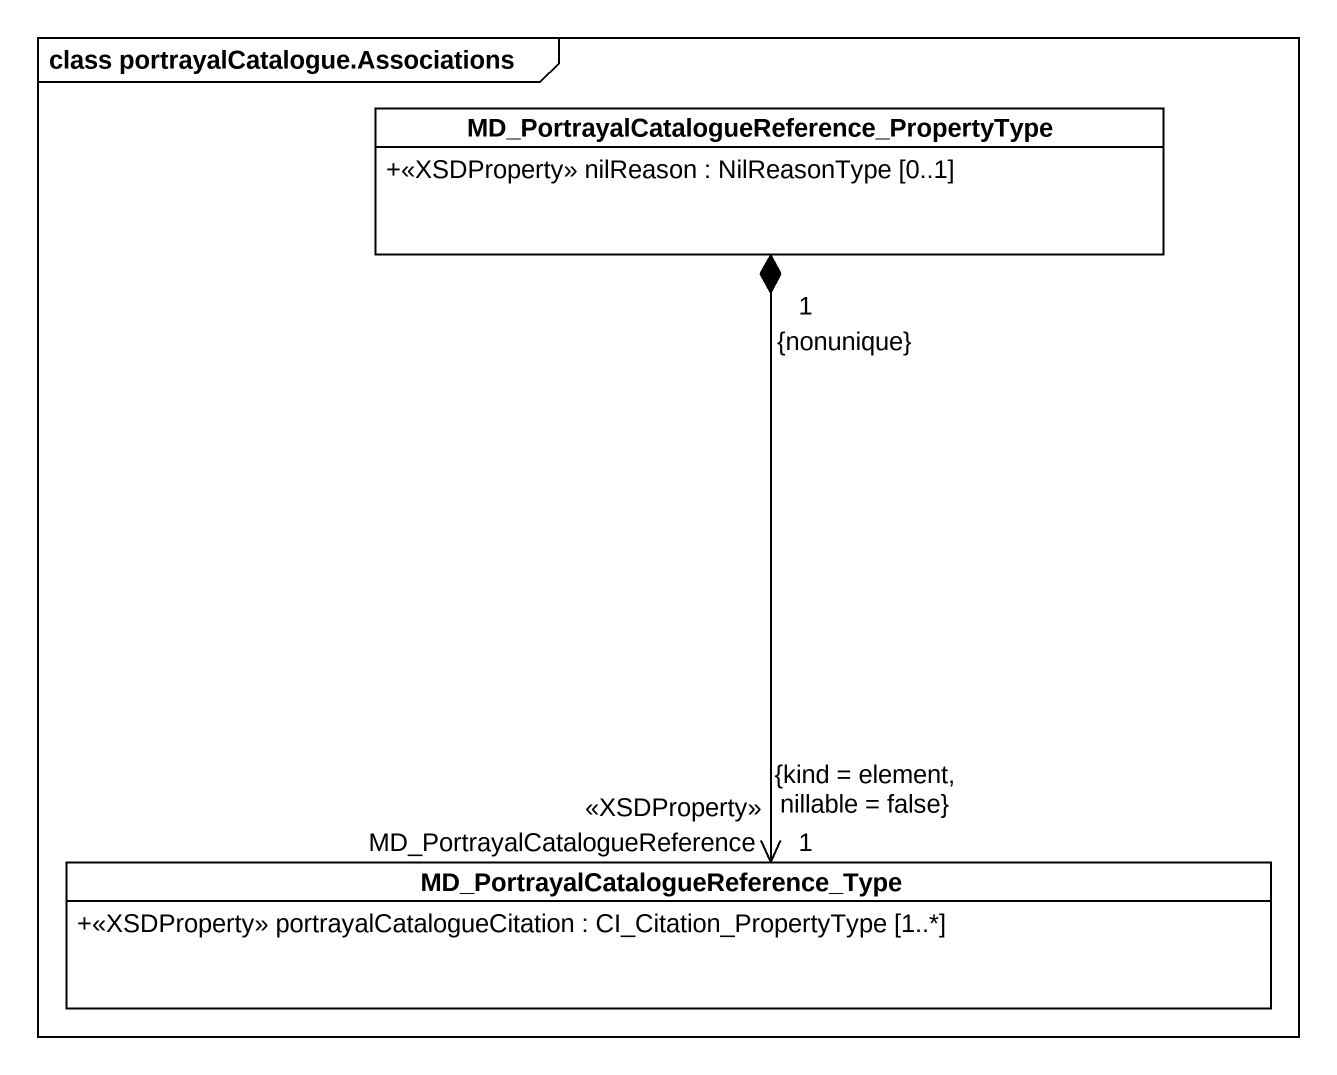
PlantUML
@startuml
mainframe class portrayalCatalogue.Associations
hide circle
hide empty members
skinparam classAttributeIconSize 0
class "MD_PortrayalCatalogueReference_PropertyType" as MD_PortrayalCatalogueReferen {
  +<<XSDProperty>> nilReason : NilReasonType [0..1]
}
class "MD_PortrayalCatalogueReference_Type" as MD_PortrayalCatalogueReferen_2 {
  +<<XSDProperty>> portrayalCatalogueCitation : CI_Citation_PropertyType [1..*]
}
MD_PortrayalCatalogueReferen "1\n{nonunique}" *--> "MD_PortrayalCatalogueReference\n<<XSDProperty>>\n1\n{kind = element, nillable = false}" MD_PortrayalCatalogueReferen_2
@enduml
